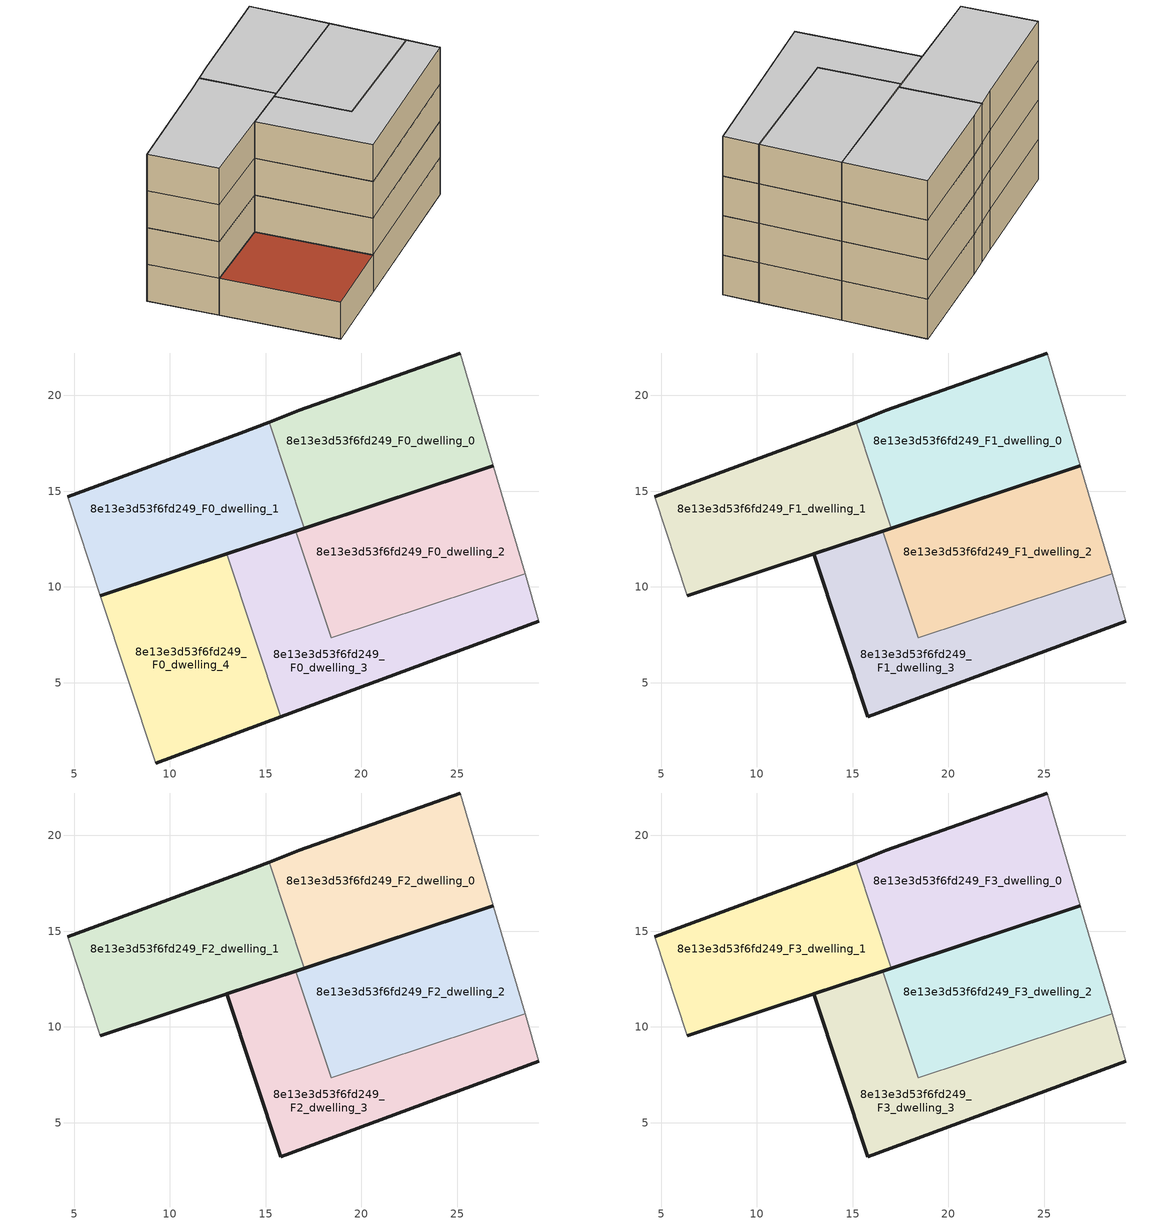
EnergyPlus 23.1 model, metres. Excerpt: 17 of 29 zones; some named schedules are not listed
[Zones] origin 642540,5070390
8e13e3d53f6fd249_F0_dwelling_0
 floor ground (EU_floor_Construction): 26.89,16.32 25.17,22.22 16.76,19.22 15.18,18.6 17.01,13.06 z0
 wall outside (EU_wall_Construction): 26.89,16.32 17.01,13.06 / 15.18,18.6 16.76,19.22 25.17,22.22 z0:3
 wall adiabatic (EU_wall_Construction): 25.17,22.22 26.89,16.32 z0:3
 wall to 8e13e3d53f6fd249_F0_dwelling_1 (EU_wall_Construction): 17.01,13.06 15.18,18.6 z0:3
8e13e3d53f6fd249_F0_dwelling_1
 floor ground (EU_floor_Construction): 17.01,13.06 15.18,18.6 13.66,18.02 4.65,14.72 6.36,9.54 z0
 wall outside (EU_wall_Construction): 4.65,14.72 13.66,18.02 15.18,18.6 / 17.01,13.06 6.36,9.54 z0:3
 wall adiabatic (EU_wall_Construction): 6.36,9.54 4.65,14.72 z0:3
8e13e3d53f6fd249_F0_dwelling_2
 floor ground (EU_floor_Construction): 28.54,10.69 26.89,16.32 16.58,12.92 18.42,7.34 z0
 wall outside (EU_wall_Construction): 16.58,12.92 26.89,16.32 z0:3
 wall to 8e13e3d53f6fd249_F0_dwelling_3 (EU_wall_Construction): 28.54,10.69 18.42,7.34 16.58,12.92 z0:3
 wall adiabatic (EU_wall_Construction): 26.89,16.32 28.54,10.69 z0:3
8e13e3d53f6fd249_F0_dwelling_3
 floor ground (EU_floor_Construction): 29.27,8.21 28.54,10.69 18.42,7.34 16.58,12.92 12.97,11.72 15.78,3.22 z0
 wall outside (EU_wall_Construction): 29.27,8.21 15.78,3.22 / 12.97,11.72 16.58,12.92 z0:3
 wall adiabatic (EU_wall_Construction): 28.54,10.69 29.27,8.21 z0:3
 wall to 8e13e3d53f6fd249_F0_dwelling_4 (EU_wall_Construction): 15.78,3.22 12.97,11.72 z0:3
8e13e3d53f6fd249_F0_dwelling_4
 floor ground (EU_floor_Construction): 15.78,3.22 12.97,11.72 6.36,9.54 9.25,0.81 z0
 wall outside (EU_wall_Construction): 15.78,3.22 9.25,0.81 / 6.36,9.54 12.97,11.72 z0:3
 wall adiabatic (EU_wall_Construction): 9.25,0.81 6.36,9.54 z0:3
 roof outside (EU_roof_Construction): 12.97,11.72 15.78,3.22 9.25,0.81 6.36,9.54 z3
8e13e3d53f6fd249_F1_dwelling_0
 floor to 8e13e3d53f6fd249_F0_dwelling_0 (EU_floor_Construction): 26.89,16.32 25.17,22.22 16.76,19.22 15.18,18.6 17.01,13.06 z3
 wall outside (EU_wall_Construction): 26.89,16.32 17.01,13.06 / 15.18,18.6 16.76,19.22 25.17,22.22 z3:6
 wall adiabatic (EU_wall_Construction): 25.17,22.22 26.89,16.32 z3:6
 wall to 8e13e3d53f6fd249_F1_dwelling_1 (EU_wall_Construction): 17.01,13.06 15.18,18.6 z3:6
8e13e3d53f6fd249_F1_dwelling_1
 floor to 8e13e3d53f6fd249_F0_dwelling_1 (EU_floor_Construction): 17.01,13.06 15.18,18.6 13.66,18.02 4.65,14.72 6.36,9.54 z3
 wall outside (EU_wall_Construction): 4.65,14.72 13.66,18.02 15.18,18.6 / 17.01,13.06 6.36,9.54 z3:6
 wall adiabatic (EU_wall_Construction): 6.36,9.54 4.65,14.72 z3:6
8e13e3d53f6fd249_F1_dwelling_2
 floor to 8e13e3d53f6fd249_F0_dwelling_2 (EU_floor_Construction): 28.54,10.69 26.89,16.32 16.58,12.92 18.42,7.34 z3
 wall outside (EU_wall_Construction): 16.58,12.92 26.89,16.32 z3:6
 wall to 8e13e3d53f6fd249_F1_dwelling_3 (EU_wall_Construction): 28.54,10.69 18.42,7.34 16.58,12.92 z3:6
 wall adiabatic (EU_wall_Construction): 26.89,16.32 28.54,10.69 z3:6
8e13e3d53f6fd249_F1_dwelling_3
 floor to 8e13e3d53f6fd249_F0_dwelling_3 (EU_floor_Construction): 29.27,8.21 28.54,10.69 18.42,7.34 16.58,12.92 12.97,11.72 15.78,3.22 z3
 wall outside (EU_wall_Construction): 29.27,8.21 15.78,3.22 12.97,11.72 16.58,12.92 z3:6
 wall adiabatic (EU_wall_Construction): 28.54,10.69 29.27,8.21 z3:6
8e13e3d53f6fd249_F2_dwelling_0
 floor to 8e13e3d53f6fd249_F1_dwelling_0 (EU_floor_Construction): 26.89,16.32 25.17,22.22 16.76,19.22 15.18,18.6 17.01,13.06 z6
 wall outside (EU_wall_Construction): 26.89,16.32 17.01,13.06 / 15.18,18.6 16.76,19.22 25.17,22.22 z6:9
 wall adiabatic (EU_wall_Construction): 25.17,22.22 26.89,16.32 z6:9
 wall to 8e13e3d53f6fd249_F2_dwelling_1 (EU_wall_Construction): 17.01,13.06 15.18,18.6 z6:9
8e13e3d53f6fd249_F2_dwelling_1
 floor to 8e13e3d53f6fd249_F1_dwelling_1 (EU_floor_Construction): 17.01,13.06 15.18,18.6 13.66,18.02 4.65,14.72 6.36,9.54 z6
 wall outside (EU_wall_Construction): 4.65,14.72 13.66,18.02 15.18,18.6 / 17.01,13.06 6.36,9.54 z6:9
 wall adiabatic (EU_wall_Construction): 6.36,9.54 4.65,14.72 z6:9
8e13e3d53f6fd249_F2_dwelling_2
 floor to 8e13e3d53f6fd249_F1_dwelling_2 (EU_floor_Construction): 28.54,10.69 26.89,16.32 16.58,12.92 18.42,7.34 z6
 wall outside (EU_wall_Construction): 16.58,12.92 26.89,16.32 z6:9
 wall to 8e13e3d53f6fd249_F2_dwelling_3 (EU_wall_Construction): 28.54,10.69 18.42,7.34 16.58,12.92 z6:9
 wall adiabatic (EU_wall_Construction): 26.89,16.32 28.54,10.69 z6:9
8e13e3d53f6fd249_F2_dwelling_3
 floor to 8e13e3d53f6fd249_F1_dwelling_3 (EU_floor_Construction): 29.27,8.21 28.54,10.69 18.42,7.34 16.58,12.92 12.97,11.72 15.78,3.22 z6
 wall outside (EU_wall_Construction): 29.27,8.21 15.78,3.22 12.97,11.72 16.58,12.92 z6:9
 wall adiabatic (EU_wall_Construction): 28.54,10.69 29.27,8.21 z6:9
8e13e3d53f6fd249_F3_dwelling_0
 floor to 8e13e3d53f6fd249_F2_dwelling_0 (EU_floor_Construction): 26.89,16.32 25.17,22.22 16.76,19.22 15.18,18.6 17.01,13.06 z9
 wall outside (EU_wall_Construction): 26.89,16.32 17.01,13.06 / 15.18,18.6 16.76,19.22 25.17,22.22 z9:12
 wall adiabatic (EU_wall_Construction): 25.17,22.22 26.89,16.32 z9:12
 wall to 8e13e3d53f6fd249_F3_dwelling_1 (EU_wall_Construction): 17.01,13.06 15.18,18.6 z9:12
 ceiling to 8e13e3d53f6fd249_F4_dwelling_0 (EU_floor_Construction): 25.17,22.22 26.89,16.32 17.01,13.06 15.18,18.6 16.76,19.22 z12
8e13e3d53f6fd249_F3_dwelling_1
 floor to 8e13e3d53f6fd249_F2_dwelling_1 (EU_floor_Construction): 17.01,13.06 15.18,18.6 13.66,18.02 4.65,14.72 6.36,9.54 z9
 wall outside (EU_wall_Construction): 4.65,14.72 13.66,18.02 15.18,18.6 / 17.01,13.06 6.36,9.54 z9:12
 wall adiabatic (EU_wall_Construction): 6.36,9.54 4.65,14.72 z9:12
 ceiling to 8e13e3d53f6fd249_F4_dwelling_1 (EU_floor_Construction): 15.18,18.6 17.01,13.06 6.36,9.54 4.65,14.72 13.66,18.02 z12
8e13e3d53f6fd249_F3_dwelling_2
 floor to 8e13e3d53f6fd249_F2_dwelling_2 (EU_floor_Construction): 28.54,10.69 26.89,16.32 16.58,12.92 18.42,7.34 z9
 wall outside (EU_wall_Construction): 16.58,12.92 26.89,16.32 z9:12
 wall to 8e13e3d53f6fd249_F3_dwelling_3 (EU_wall_Construction): 28.54,10.69 18.42,7.34 16.58,12.92 z9:12
 wall adiabatic (EU_wall_Construction): 26.89,16.32 28.54,10.69 z9:12
 ceiling to 8e13e3d53f6fd249_F4_dwelling_2 (EU_floor_Construction): 26.89,16.32 28.54,10.69 18.42,7.34 16.58,12.92 z12
8e13e3d53f6fd249_F3_dwelling_3
 floor to 8e13e3d53f6fd249_F2_dwelling_3 (EU_floor_Construction): 29.27,8.21 28.54,10.69 18.42,7.34 16.58,12.92 12.97,11.72 15.78,3.22 z9
 wall outside (EU_wall_Construction): 29.27,8.21 15.78,3.22 12.97,11.72 16.58,12.92 z9:12
 wall adiabatic (EU_wall_Construction): 28.54,10.69 29.27,8.21 z9:12
 ceiling to 8e13e3d53f6fd249_F4_dwelling_3 (EU_floor_Construction): 28.54,10.69 29.27,8.21 15.78,3.22 12.97,11.72 16.58,12.92 18.42,7.34 z12
[Building]
EU S2 Campaign: North Axis=0; Terrain=City; Solar Distribution=FullExterior
[Site:Location]
Lyon-Bron: Latitude=45.75; Longitude=5; Time Zone=1; Elevation=198
[SizingPeriod:WeatherFileDays]
AnnualSizingPeriod: Begin Month=1; Begin Day of Month=1; End Month=12; End Day of Month=31; Day of Week for Start Day=Monday; Use Weather File Daylight Saving Period=No; Use Weather File Rain and Snow Indicators=No
[MATERIAL]
EU_InternalMass_Material: Roughness=MediumRough; Thickness=0.1; Conductivity=1; Density=1800; Specific Heat=900; Thermal Absorptance=0.9; Solar Absorptance=0.7; Visible Absorptance=0.7
[MATERIAL:NOMASS] Roughness=MediumRough; Thermal Absorptance=0.9; Solar Absorptance=0.7; Visible Absorptance=0.7
Name | Thermal Resistance
EU_wall_NoMass | 0.776494
EU_roof_NoMass | 0.486893
EU_floor_NoMass | 0.421597
[CONSTRUCTION]
EU_wall_Construction: EU_wall_NoMass
EU_roof_Construction: EU_roof_NoMass
EU_floor_Construction: EU_floor_NoMass
EU_InternalMass_Construction: EU_InternalMass_Material
[ZONE] Type=1; Multiplier=1; Ceiling Height=autocalculate; Floor Area=autocalculate; Part of Total Floor Area=Yes
Name | Volume
8e13e3d53f6fd249_F0_dwelling_0; 8e13e3d53f6fd249_F1_dwelling_0; 8e13e3d53f6fd249_F2_dwelling_0; 8e13e3d53f6fd249_F3_dwelling_0 | 189.475
8e13e3d53f6fd249_F0_dwelling_1; 8e13e3d53f6fd249_F1_dwelling_1; 8e13e3d53f6fd249_F2_dwelling_1; 8e13e3d53f6fd249_F3_dwelling_1 | 189.479
8e13e3d53f6fd249_F0_dwelling_2; 8e13e3d53f6fd249_F1_dwelling_2; 8e13e3d53f6fd249_F2_dwelling_2; 8e13e3d53f6fd249_F3_dwelling_2 | 189.482
8e13e3d53f6fd249_F0_dwelling_3; 8e13e3d53f6fd249_F1_dwelling_3; 8e13e3d53f6fd249_F2_dwelling_3; 8e13e3d53f6fd249_F3_dwelling_3 | 189.466
8e13e3d53f6fd249_F0_dwelling_4 | 189.473
[INTERNALMASS] Construction=EU_InternalMass_Construction
Name | Zone or ZoneList | Surface Area
8e13e3d53f6fd249_F0_dwelling_0_EU_InternalMass | 8e13e3d53f6fd249_F0_dwelling_0 | 63.1582
8e13e3d53f6fd249_F0_dwelling_1_EU_InternalMass | 8e13e3d53f6fd249_F0_dwelling_1 | 63.1596
8e13e3d53f6fd249_F0_dwelling_2_EU_InternalMass | 8e13e3d53f6fd249_F0_dwelling_2 | 63.1616
8e13e3d53f6fd249_F0_dwelling_3_EU_InternalMass | 8e13e3d53f6fd249_F0_dwelling_3 | 63.1551
8e13e3d53f6fd249_F0_dwelling_4_EU_InternalMass | 8e13e3d53f6fd249_F0_dwelling_4 | 63.16
8e13e3d53f6fd249_F1_dwelling_0_EU_InternalMass | 8e13e3d53f6fd249_F1_dwelling_0 | 78.9508
8e13e3d53f6fd249_F1_dwelling_1_EU_InternalMass | 8e13e3d53f6fd249_F1_dwelling_1 | 78.9475
8e13e3d53f6fd249_F1_dwelling_2_EU_InternalMass | 8e13e3d53f6fd249_F1_dwelling_2 | 78.9508
8e13e3d53f6fd249_F1_dwelling_3_EU_InternalMass | 8e13e3d53f6fd249_F1_dwelling_3 | 78.95
8e13e3d53f6fd249_F2_dwelling_0_EU_InternalMass | 8e13e3d53f6fd249_F2_dwelling_0 | 78.9508
8e13e3d53f6fd249_F2_dwelling_1_EU_InternalMass | 8e13e3d53f6fd249_F2_dwelling_1 | 78.9475
8e13e3d53f6fd249_F2_dwelling_2_EU_InternalMass | 8e13e3d53f6fd249_F2_dwelling_2 | 78.9508
8e13e3d53f6fd249_F2_dwelling_3_EU_InternalMass | 8e13e3d53f6fd249_F2_dwelling_3 | 78.95
8e13e3d53f6fd249_F3_dwelling_0_EU_InternalMass | 8e13e3d53f6fd249_F3_dwelling_0 | 78.9508
8e13e3d53f6fd249_F3_dwelling_1_EU_InternalMass | 8e13e3d53f6fd249_F3_dwelling_1 | 78.9475
8e13e3d53f6fd249_F3_dwelling_2_EU_InternalMass | 8e13e3d53f6fd249_F3_dwelling_2 | 78.9508
8e13e3d53f6fd249_F3_dwelling_3_EU_InternalMass | 8e13e3d53f6fd249_F3_dwelling_3 | 78.95
[OTHEREQUIPMENT] Fuel Type=Electricity; Design Level Calculation Method=Watts/Area; Power per Zone Floor Area=1; Fraction Latent=0; Fraction Radiant=0; Fraction Lost=0; Carbon Dioxide Generation Rate=0; EndUse Subcategory=EU_Step8_InternalGains
Name | Zone or ZoneList or Space or SpaceList | Schedule
EU_Step8_InternalGain_8e13e3d53f6fd249_F0_dwelling_0_f000 | 8e13e3d53f6fd249_F0_dwelling_0 | EU_Step8_GainSchedule_8e13e3d53f6fd249_F0_dwelling_0_f000
EU_Step8_InternalGain_8e13e3d53f6fd249_F0_dwelling_1_f000 | 8e13e3d53f6fd249_F0_dwelling_1 | EU_Step8_GainSchedule_8e13e3d53f6fd249_F0_dwelling_1_f000
EU_Step8_InternalGain_8e13e3d53f6fd249_F0_dwelling_2_f000 | 8e13e3d53f6fd249_F0_dwelling_2 | EU_Step8_GainSchedule_8e13e3d53f6fd249_F0_dwelling_2_f000
EU_Step8_InternalGain_8e13e3d53f6fd249_F0_dwelling_3_f000 | 8e13e3d53f6fd249_F0_dwelling_3 | EU_Step8_GainSchedule_8e13e3d53f6fd249_F0_dwelling_3_f000
EU_Step8_InternalGain_8e13e3d53f6fd249_F0_dwelling_4_f000 | 8e13e3d53f6fd249_F0_dwelling_4 | EU_Step8_GainSchedule_8e13e3d53f6fd249_F0_dwelling_4_f000
EU_Step8_InternalGain_8e13e3d53f6fd249_F1_dwelling_0_f000 | 8e13e3d53f6fd249_F1_dwelling_0 | EU_Step8_GainSchedule_8e13e3d53f6fd249_F1_dwelling_0_f000
EU_Step8_InternalGain_8e13e3d53f6fd249_F1_dwelling_1_f000 | 8e13e3d53f6fd249_F1_dwelling_1 | EU_Step8_GainSchedule_8e13e3d53f6fd249_F1_dwelling_1_f000
EU_Step8_InternalGain_8e13e3d53f6fd249_F1_dwelling_2_f000 | 8e13e3d53f6fd249_F1_dwelling_2 | EU_Step8_GainSchedule_8e13e3d53f6fd249_F1_dwelling_2_f000
EU_Step8_InternalGain_8e13e3d53f6fd249_F1_dwelling_3_f000 | 8e13e3d53f6fd249_F1_dwelling_3 | EU_Step8_GainSchedule_8e13e3d53f6fd249_F1_dwelling_3_f000
EU_Step8_InternalGain_8e13e3d53f6fd249_F2_dwelling_0_f000 | 8e13e3d53f6fd249_F2_dwelling_0 | EU_Step8_GainSchedule_8e13e3d53f6fd249_F2_dwelling_0_f000
EU_Step8_InternalGain_8e13e3d53f6fd249_F2_dwelling_1_f000 | 8e13e3d53f6fd249_F2_dwelling_1 | EU_Step8_GainSchedule_8e13e3d53f6fd249_F2_dwelling_1_f000
EU_Step8_InternalGain_8e13e3d53f6fd249_F2_dwelling_2_f000 | 8e13e3d53f6fd249_F2_dwelling_2 | EU_Step8_GainSchedule_8e13e3d53f6fd249_F2_dwelling_2_f000
EU_Step8_InternalGain_8e13e3d53f6fd249_F2_dwelling_3_f000 | 8e13e3d53f6fd249_F2_dwelling_3 | EU_Step8_GainSchedule_8e13e3d53f6fd249_F2_dwelling_3_f000
EU_Step8_InternalGain_8e13e3d53f6fd249_F3_dwelling_0_f000 | 8e13e3d53f6fd249_F3_dwelling_0 | EU_Step8_GainSchedule_8e13e3d53f6fd249_F3_dwelling_0_f000
EU_Step8_InternalGain_8e13e3d53f6fd249_F3_dwelling_1_f000 | 8e13e3d53f6fd249_F3_dwelling_1 | EU_Step8_GainSchedule_8e13e3d53f6fd249_F3_dwelling_1_f000
EU_Step8_InternalGain_8e13e3d53f6fd249_F3_dwelling_2_f000 | 8e13e3d53f6fd249_F3_dwelling_2 | EU_Step8_GainSchedule_8e13e3d53f6fd249_F3_dwelling_2_f000
EU_Step8_InternalGain_8e13e3d53f6fd249_F3_dwelling_3_f000 | 8e13e3d53f6fd249_F3_dwelling_3 | EU_Step8_GainSchedule_8e13e3d53f6fd249_F3_dwelling_3_f000
[ZONEVENTILATION:DESIGNFLOWRATE] Schedule=EU_AlwaysOn; Design Flow Rate Calculation Method=AirChanges/Hour; Air Changes per Hour=0.693814; Ventilation Type=Natural; Fan Pressure Rise=0; Fan Total Efficiency=1; Constant Term Coefficient=1; Temperature Term Coefficient=0; Velocity Term Coefficient=0; Velocity Squared Term Coefficient=0; Minimum Indoor Temperature=-100; Maximum Indoor Temperature=100; Delta Temperature=-100; Minimum Outdoor Temperature=-100; Maximum Outdoor Temperature=100; Maximum Wind Speed=40
Name | Zone or ZoneList or Space or SpaceList
EU_ConstantAir_8e13e3d53f6fd249_F0_dwelling_0 | 8e13e3d53f6fd249_F0_dwelling_0
EU_ConstantAir_8e13e3d53f6fd249_F0_dwelling_1 | 8e13e3d53f6fd249_F0_dwelling_1
EU_ConstantAir_8e13e3d53f6fd249_F0_dwelling_2 | 8e13e3d53f6fd249_F0_dwelling_2
EU_ConstantAir_8e13e3d53f6fd249_F0_dwelling_3 | 8e13e3d53f6fd249_F0_dwelling_3
EU_ConstantAir_8e13e3d53f6fd249_F0_dwelling_4 | 8e13e3d53f6fd249_F0_dwelling_4
EU_ConstantAir_8e13e3d53f6fd249_F1_dwelling_0 | 8e13e3d53f6fd249_F1_dwelling_0
EU_ConstantAir_8e13e3d53f6fd249_F1_dwelling_1 | 8e13e3d53f6fd249_F1_dwelling_1
EU_ConstantAir_8e13e3d53f6fd249_F1_dwelling_2 | 8e13e3d53f6fd249_F1_dwelling_2
EU_ConstantAir_8e13e3d53f6fd249_F1_dwelling_3 | 8e13e3d53f6fd249_F1_dwelling_3
EU_ConstantAir_8e13e3d53f6fd249_F2_dwelling_0 | 8e13e3d53f6fd249_F2_dwelling_0
EU_ConstantAir_8e13e3d53f6fd249_F2_dwelling_1 | 8e13e3d53f6fd249_F2_dwelling_1
EU_ConstantAir_8e13e3d53f6fd249_F2_dwelling_2 | 8e13e3d53f6fd249_F2_dwelling_2
EU_ConstantAir_8e13e3d53f6fd249_F2_dwelling_3 | 8e13e3d53f6fd249_F2_dwelling_3
EU_ConstantAir_8e13e3d53f6fd249_F3_dwelling_0 | 8e13e3d53f6fd249_F3_dwelling_0
EU_ConstantAir_8e13e3d53f6fd249_F3_dwelling_1 | 8e13e3d53f6fd249_F3_dwelling_1
EU_ConstantAir_8e13e3d53f6fd249_F3_dwelling_2 | 8e13e3d53f6fd249_F3_dwelling_2
EU_ConstantAir_8e13e3d53f6fd249_F3_dwelling_3 | 8e13e3d53f6fd249_F3_dwelling_3
[HVACTEMPLATE:THERMOSTAT] Constant Heating Setpoint=20; Constant Cooling Setpoint=50
EU_HeatOnly_8e13e3d53f6fd249_F0_dwelling_0; EU_HeatOnly_8e13e3d53f6fd249_F0_dwelling_1; EU_HeatOnly_8e13e3d53f6fd249_F0_dwelling_2; EU_HeatOnly_8e13e3d53f6fd249_F0_dwelling_3; EU_HeatOnly_8e13e3d53f6fd249_F0_dwelling_4; EU_HeatOnly_8e13e3d53f6fd249_F1_dwelling_0; EU_HeatOnly_8e13e3d53f6fd249_F1_dwelling_1; EU_HeatOnly_8e13e3d53f6fd249_F1_dwelling_2; EU_HeatOnly_8e13e3d53f6fd249_F1_dwelling_3; EU_HeatOnly_8e13e3d53f6fd249_F2_dwelling_0; EU_HeatOnly_8e13e3d53f6fd249_F2_dwelling_1; EU_HeatOnly_8e13e3d53f6fd249_F2_dwelling_2; EU_HeatOnly_8e13e3d53f6fd249_F2_dwelling_3; EU_HeatOnly_8e13e3d53f6fd249_F3_dwelling_0; EU_HeatOnly_8e13e3d53f6fd249_F3_dwelling_1; EU_HeatOnly_8e13e3d53f6fd249_F3_dwelling_2; EU_HeatOnly_8e13e3d53f6fd249_F3_dwelling_3; EU_HeatOnly_8e13e3d53f6fd249_F4_dwelling_0; EU_HeatOnly_8e13e3d53f6fd249_F4_dwelling_1; EU_HeatOnly_8e13e3d53f6fd249_F4_dwelling_2; EU_HeatOnly_8e13e3d53f6fd249_F4_dwelling_3; EU_HeatOnly_8e13e3d53f6fd249_F5_dwelling_0; EU_HeatOnly_8e13e3d53f6fd249_F5_dwelling_1; EU_HeatOnly_8e13e3d53f6fd249_F5_dwelling_2; EU_HeatOnly_8e13e3d53f6fd249_F5_dwelling_3; EU_HeatOnly_8e13e3d53f6fd249_F6_dwelling_0; EU_HeatOnly_8e13e3d53f6fd249_F6_dwelling_1; EU_HeatOnly_8e13e3d53f6fd249_F6_dwelling_2; EU_HeatOnly_8e13e3d53f6fd249_F6_dwelling_3
